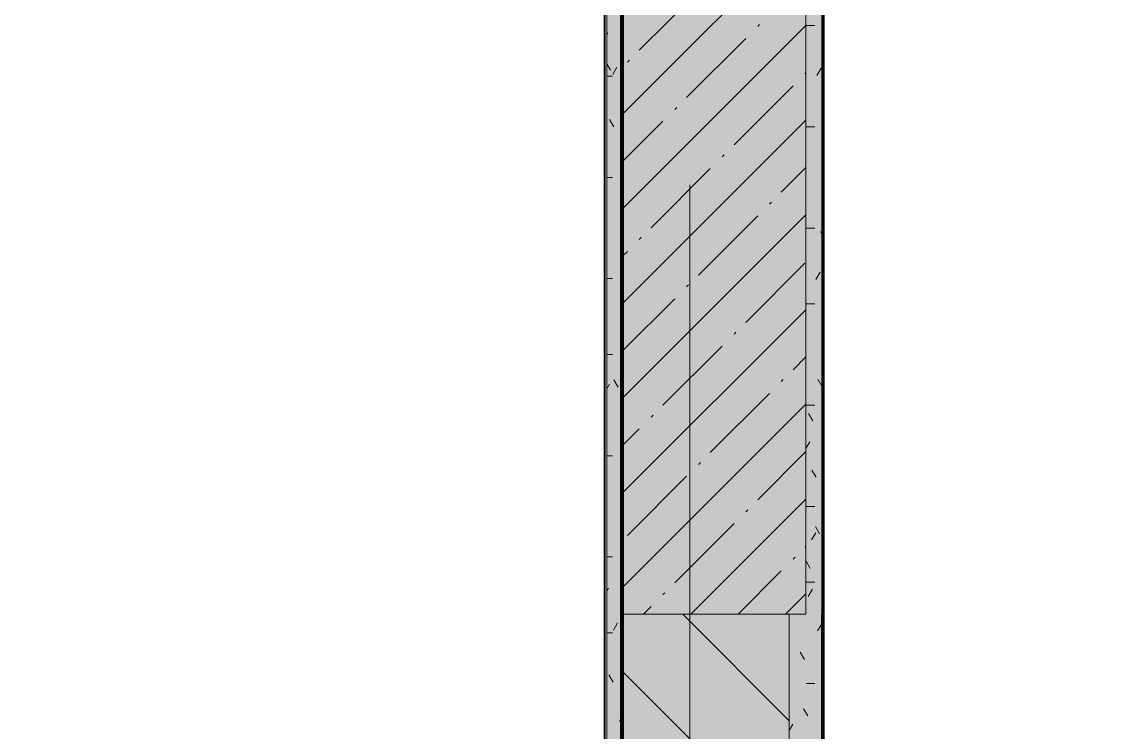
# Model space of a CAD drawing. Header units: millimetres. Extents: x -3817 to 677485, y -22715 to 103890.
# Drawn here: x 433684 to 434994, y 4177 to 5033 of the extents above; entities that cross this region are included whole.
import ezdxf

# ---------------------------------------------------------------- set-up
doc = ezdxf.new("R2010")
doc.units = ezdxf.units.MM
doc.layers.add('PDF _Геометрия', color=7, linetype='Continuous', true_color=0x1d1d1d)
doc.layers.add('PDF _Сплошная заливка', color=7, linetype='Continuous', true_color=0xffffff)

msp = doc.modelspace()

# ---------------------------------------------------------------- hatches: boundary and pattern name
at = {"layer": 'PDF _Сплошная заливка', "transparency": 33554559}
for points in [[(434608.6, 4319), (434628.6, 4319), (434628.6, 12519), (434408.6, 12519), (434408.6, 4319)], [(434482, 2069), (434608.6, 2069), (434608.6, 4319), (434408.6, 4319), (434408.6, 2069)]]:
    msp.add_hatch(color=256, dxfattribs=at).paths.add_polyline_path(points)

# ---------------------------------------------------------------- linework, layer by layer
at = {"layer": 'PDF _Геометрия', "color": 7, "lineweight": 9}
for points in [[(434408.6, 12319), (434408.6, 4319), (434408.6, 12319), (434388.6, 12319), (432373.6, 12319), (434388.6, 12319), (434408.6, 12319), (434408.6, 12519), (433388.6, 12519), (434408.6, 12519)], [(434628.6, 11299), (434628.6, 4319), (434608.6, 4319), (434628.6, 4319), (434628.6, 11299), (434628.6, 11319), (434873.6, 11319), (434628.6, 11319), (434628.6, 11519)], [(434648.6, 4319), (434648.6, 11298)]]:
    msp.add_lwpolyline(points, dxfattribs=at)
at = {"layer": 'PDF _Геометрия', "color": 171, "lineweight": 70, "true_color": 0x8080ff}
msp.add_lwpolyline([(434406.6, 12309), (434406.6, 2089.5), (434407.6, 2089.5), (434407.6, 12309)], close=True, dxfattribs=at)
at = {"layer": 'PDF _Геометрия', "color": 9, "lineweight": 9, "true_color": 0xc0c0c0}
for points in [[(434388.6, 12298), (434388.6, 1994), (434408.6, 1994), (434408.6, 2044), (434408.6, 2056.5), (434408.6, 2069), (434408.6, 4319), (434608.6, 4319), (434608.6, 2069), (434648.6, 2069)], [(434385.6, 4541.2), (434385.6, 4761.1), (434385.6, 4981.1), (434385.6, 5201.2)], [(434386.6, 5201.2), (434386.6, 4981.1), (434386.6, 4761.1), (434386.6, 4541.2)], [(434385.6, 4942.5), (434385.6, 4908.9), (434385.6, 4872), (434385.6, 4832.5), (434385.6, 4791.1), (434385.6, 4748.5), (434385.6, 4705.2), (434385.6, 4661.9), (434385.6, 4619.3), (434385.6, 4578.1), (434385.6, 4538.8), (434385.6, 4502.1), (434385.6, 4468.7), (434385.6, 4439.3), (434385.6, 4456.2), (434385.6, 4471.6), (434385.6, 4485.5), (434385.6, 4498.2), (434385.6, 4509.8), (434385.6, 4520.6), (434385.6, 4530.8), (434385.6, 4540.6), (434385.6, 4550.1), (434385.6, 4559.7), (434385.6, 4569.4), (434385.6, 4579.5), (434385.6, 4590.1), (434385.6, 4601.6), (434385.6, 4614), (434385.6, 4627.7), (434385.6, 4642.7), (434385.6, 4659.3), (434385.6, 4685.6), (434385.6, 4710.2), (434385.6, 4733.1), (434385.6, 4754.3), (434385.6, 4773.7), (434385.6, 4791.3), (434385.6, 4807.1), (434385.6, 4821.1), (434385.6, 4833.3), (434385.6, 4843.6), (434385.6, 4852.1), (434385.6, 4859.3), (434385.6, 4865.3), (434385.6, 4870.5), (434385.6, 4875.4), (434385.6, 4880.1), (434385.6, 4885), (434385.6, 4890.5), (434385.6, 4896.4), (434385.6, 4902.8), (434385.6, 4909.8), (434385.6, 4917.3), (434385.6, 4925.3), (434385.6, 4933.8), (434385.6, 4942.9), (434385.6, 4952.5), (434385.6, 4963.1), (434385.6, 4975.2), (434385.6, 4989.5), (434385.6, 5006.5), (434385.6, 5027), (434385.6, 5051.4)], [(434386.6, 5051.4), (434386.6, 5027), (434386.6, 5006.5), (434386.6, 4989.5), (434386.6, 4975.2), (434386.6, 4963.1), (434386.6, 4952.5), (434386.6, 4942.9), (434386.6, 4933.8), (434386.6, 4925.3), (434386.6, 4917.3), (434386.6, 4909.8), (434386.6, 4902.8), (434386.6, 4896.4), (434386.6, 4890.5), (434386.6, 4885), (434386.6, 4880.1), (434386.6, 4875.4), (434386.6, 4870.5), (434386.6, 4865.3), (434386.6, 4859.3), (434386.6, 4852.1), (434386.6, 4843.6), (434386.6, 4833.3), (434386.6, 4821.1), (434386.6, 4807.1), (434386.6, 4791.3), (434386.6, 4773.7), (434386.6, 4754.3), (434386.6, 4733.1), (434386.6, 4710.2), (434386.6, 4685.6), (434386.6, 4659.3), (434386.6, 4642.7), (434386.6, 4627.7), (434386.6, 4614), (434386.6, 4601.6), (434386.6, 4590.1), (434386.6, 4579.5), (434386.6, 4569.4), (434386.6, 4559.7), (434386.6, 4550.1), (434386.6, 4540.6), (434386.6, 4530.8), (434386.6, 4520.6), (434386.6, 4509.8), (434386.6, 4498.2), (434386.6, 4485.5), (434386.6, 4471.6), (434386.6, 4456.2), (434386.6, 4439.3), (434386.6, 4468.7), (434386.6, 4502.1), (434386.6, 4538.8), (434386.6, 4578.1), (434386.6, 4619.3), (434386.6, 4661.9), (434386.6, 4705.2), (434386.6, 4748.5), (434386.6, 4791.1), (434386.6, 4832.5), (434386.6, 4872), (434386.6, 4908.9), (434386.6, 4942.5)], [(434385.6, 4152.2), (434385.6, 4183.6), (434385.6, 4218), (434385.6, 4255.8), (434385.6, 4369.7), (434385.6, 4474.3), (434385.6, 4569.5), (434385.6, 4655.3), (434385.6, 4731.7), (434385.6, 4798.7), (434385.6, 4856.4), (434385.6, 4904.7), (434385.6, 4943.6), (434386.6, 4943.6), (434386.6, 4904.7), (434386.6, 4856.4), (434386.6, 4798.7), (434386.6, 4731.7), (434386.6, 4655.3), (434386.6, 4569.5), (434386.6, 4474.3), (434386.6, 4369.7), (434386.6, 4255.8), (434386.6, 4218), (434386.6, 4183.6), (434386.6, 4152.2)], [(434385.6, 4693.6), (434385.6, 4689.6), (434385.6, 4685.8), (434385.6, 4682), (434385.6, 4678.4), (434385.6, 4674.9), (434385.6, 4671.4), (434385.6, 4668.1), (434385.6, 4664.9), (434385.6, 4661.8), (434385.6, 4658.9), (434385.6, 4656), (434385.6, 4653.2), (434385.6, 4650.5), (434385.6, 4647.8), (434385.6, 4645.2), (434385.6, 4642.6), (434385.6, 4639.9), (434385.6, 4637.2), (434385.6, 4634.3), (434385.6, 4631.4), (434385.6, 4628.3), (434385.6, 4625), (434385.6, 4621.6), (434385.6, 4618), (434385.6, 4614.4), (434385.6, 4610.6), (434385.6, 4606.8), (434385.6, 4602.9), (434385.6, 4599.1), (434385.6, 4595.2), (434385.6, 4591.4), (434385.6, 4587.7), (434385.6, 4584), (434385.6, 4580.4), (434385.6, 4576.8), (434385.6, 4573.3), (434385.6, 4569.9), (434385.6, 4566.4), (434385.6, 4563.1), (434385.6, 4559.5), (434385.6, 4555), (434385.6, 4548.9), (434385.6, 4540.5), (434385.6, 4529.1), (434385.6, 4514), (434385.6, 4494.4), (434385.6, 4469.8), (434385.6, 4439.3), (434385.6, 4426.1), (434385.6, 4408.5), (434385.6, 4388.1), (434385.6, 4366.7), (434385.6, 4345.9), (434385.6, 4326.1), (434385.6, 4307.3), (434385.6, 4289.1), (434385.6, 4271.4), (434385.6, 4254), (434385.6, 4236.7), (434385.6, 4219.4), (434385.6, 4202.1), (434385.6, 4184.9), (434385.6, 4167.9)], [(434386.6, 4167.9), (434386.6, 4184.9), (434386.6, 4202.1), (434386.6, 4219.4), (434386.6, 4236.7), (434386.6, 4254), (434386.6, 4271.4), (434386.6, 4289.1), (434386.6, 4307.3), (434386.6, 4326.1), (434386.6, 4345.9), (434386.6, 4366.7), (434386.6, 4388.1), (434386.6, 4408.5), (434386.6, 4426.1), (434386.6, 4439.3), (434386.6, 4469.8), (434386.6, 4494.4), (434386.6, 4514), (434386.6, 4529.1), (434386.6, 4540.5), (434386.6, 4548.9), (434386.6, 4555), (434386.6, 4559.5), (434386.6, 4563.1), (434386.6, 4566.4), (434386.6, 4569.9), (434386.6, 4573.3), (434386.6, 4576.8), (434386.6, 4580.4), (434386.6, 4584), (434386.6, 4587.7), (434386.6, 4591.4), (434386.6, 4595.2), (434386.6, 4599.1), (434386.6, 4602.9), (434386.6, 4606.8), (434386.6, 4610.6), (434386.6, 4614.4), (434386.6, 4618), (434386.6, 4621.6), (434386.6, 4625), (434386.6, 4628.3), (434386.6, 4631.4), (434386.6, 4634.3), (434386.6, 4637.2), (434386.6, 4639.9), (434386.6, 4642.6), (434386.6, 4645.2), (434386.6, 4647.8), (434386.6, 4650.5), (434386.6, 4653.2), (434386.6, 4656), (434386.6, 4658.9), (434386.6, 4661.8), (434386.6, 4664.9), (434386.6, 4668.1), (434386.6, 4671.4), (434386.6, 4674.9), (434386.6, 4678.4), (434386.6, 4682), (434386.6, 4685.8), (434386.6, 4689.6), (434386.6, 4693.6)], [(434385.6, 4516.2), (434385.6, 4513.9), (434385.6, 4511.1), (434385.6, 4508), (434385.6, 4504.5), (434385.6, 4500.6), (434385.6, 4496.5), (434385.6, 4492), (434385.6, 4487.3), (434385.6, 4482.5), (434385.6, 4477.7), (434385.6, 4472.8), (434385.6, 4468), (434385.6, 4463.3), (434385.6, 4458.9), (434385.6, 4454.6), (434385.6, 4450.5), (434385.6, 4446.6), (434385.6, 4442.8), (434385.6, 4439.1), (434385.6, 4435.5), (434385.6, 4432), (434385.6, 4428.6), (434385.6, 4425.3), (434385.6, 4422.1), (434385.6, 4419.1), (434385.6, 4416.4), (434385.6, 4413.9)], [(434385.6, 4409.9), (434385.6, 4412.1), (434385.6, 4414.7), (434385.6, 4417.5), (434385.6, 4420.5), (434385.6, 4423.7), (434385.6, 4426.9), (434385.6, 4430.3), (434385.6, 4433.8), (434385.6, 4437.4), (434385.6, 4441.1), (434385.6, 4445), (434385.6, 4449.1), (434385.6, 4453.3), (434385.6, 4457.8), (434385.6, 4462.5), (434385.6, 4467.3), (434385.6, 4472.2), (434385.6, 4477.2), (434385.6, 4482), (434385.6, 4486.7), (434385.6, 4491.2), (434385.6, 4495.5), (434385.6, 4499.4), (434385.6, 4503), (434385.6, 4506.2), (434385.6, 4509), (434385.6, 4511.4)], [(434386.6, 4413.9), (434386.6, 4416.4), (434386.6, 4419.1), (434386.6, 4422.1), (434386.6, 4425.3), (434386.6, 4428.6), (434386.6, 4432), (434386.6, 4435.5), (434386.6, 4439.1), (434386.6, 4442.8), (434386.6, 4446.6), (434386.6, 4450.5), (434386.6, 4454.6), (434386.6, 4458.9), (434386.6, 4463.3), (434386.6, 4468), (434386.6, 4472.8), (434386.6, 4477.7), (434386.6, 4482.5), (434386.6, 4487.3), (434386.6, 4492), (434386.6, 4496.5), (434386.6, 4500.6), (434386.6, 4504.5), (434386.6, 4508), (434386.6, 4511.1), (434386.6, 4513.9), (434386.6, 4516.2)], [(434386.6, 4511.4), (434386.6, 4509), (434386.6, 4506.2), (434386.6, 4503), (434386.6, 4499.4), (434386.6, 4495.5), (434386.6, 4491.2), (434386.6, 4486.7), (434386.6, 4482), (434386.6, 4477.2), (434386.6, 4472.2), (434386.6, 4467.3), (434386.6, 4462.5), (434386.6, 4457.8), (434386.6, 4453.3), (434386.6, 4449.1), (434386.6, 4445), (434386.6, 4441.1), (434386.6, 4437.4), (434386.6, 4433.8), (434386.6, 4430.3), (434386.6, 4426.9), (434386.6, 4423.7), (434386.6, 4420.5), (434386.6, 4417.5), (434386.6, 4414.7), (434386.6, 4412.1), (434386.6, 4409.9)], [(434385.6, 4398.9), (434385.6, 4405.1), (434385.6, 4408.5), (434385.6, 4411.1), (434385.6, 4413.7), (434385.6, 4416.4), (434385.6, 4419.3), (434385.6, 4422.3), (434385.6, 4425.4), (434385.6, 4428.5), (434385.6, 4431.6), (434385.6, 4434.5), (434385.6, 4437.3), (434385.6, 4440.1), (434385.6, 4442.9), (434385.6, 4445.7), (434385.6, 4448.5), (434385.6, 4451.2), (434385.6, 4454), (434385.6, 4456.7), (434385.6, 4459.3), (434385.6, 4461.9), (434385.6, 4464.4), (434385.6, 4466.9), (434385.6, 4469.3), (434385.6, 4471.6), (434385.6, 4473.9), (434385.6, 4476.1), (434385.6, 4478.3), (434385.6, 4480.5), (434385.6, 4482.6), (434385.6, 4484.8), (434385.6, 4487), (434385.6, 4489.2), (434385.6, 4491.5), (434385.6, 4493.7), (434385.6, 4496), (434385.6, 4498.2), (434385.6, 4500.4), (434385.6, 4502.6)], [(434386.6, 4502.6), (434386.6, 4500.4), (434386.6, 4498.2), (434386.6, 4496), (434386.6, 4493.7), (434386.6, 4491.5), (434386.6, 4489.2), (434386.6, 4487), (434386.6, 4484.8), (434386.6, 4482.6), (434386.6, 4480.5), (434386.6, 4478.3), (434386.6, 4476.1), (434386.6, 4473.9), (434386.6, 4471.6), (434386.6, 4469.3), (434386.6, 4466.9), (434386.6, 4464.4), (434386.6, 4461.9), (434386.6, 4459.3), (434386.6, 4456.7), (434386.6, 4454), (434386.6, 4451.2), (434386.6, 4448.5), (434386.6, 4445.7), (434386.6, 4442.9), (434386.6, 4440.1), (434386.6, 4437.3), (434386.6, 4434.5), (434386.6, 4431.6), (434386.6, 4428.5), (434386.6, 4425.4), (434386.6, 4422.3), (434386.6, 4419.3), (434386.6, 4416.4), (434386.6, 4413.7), (434386.6, 4411.1), (434386.6, 4408.5), (434386.6, 4405.1), (434386.6, 4398.9)], [(434385.6, 4472.4), (434385.6, 4470.3), (434385.6, 4468), (434385.6, 4465.7), (434385.6, 4463.4), (434385.6, 4461), (434385.6, 4458.5), (434385.6, 4455.9), (434385.6, 4453.3), (434385.6, 4450.7), (434385.6, 4448.1), (434385.6, 4445.4), (434385.6, 4442.8), (434385.6, 4440.2), (434385.6, 4437.5), (434385.6, 4434.8), (434385.6, 4432), (434385.6, 4429.1), (434385.6, 4426.1), (434385.6, 4423.3), (434385.6, 4420.6), (434385.6, 4418.1), (434385.6, 4415.6), (434385.6, 4413), (434385.6, 4409.5), (434385.6, 4402.9)], [(434386.6, 4402.9), (434386.6, 4409.5), (434386.6, 4413), (434386.6, 4415.6), (434386.6, 4418.1), (434386.6, 4420.6), (434386.6, 4423.3), (434386.6, 4426.1), (434386.6, 4429.1), (434386.6, 4432), (434386.6, 4434.8), (434386.6, 4437.5), (434386.6, 4440.2), (434386.6, 4442.8), (434386.6, 4445.4), (434386.6, 4448.1), (434386.6, 4450.7), (434386.6, 4453.3), (434386.6, 4455.9), (434386.6, 4458.5), (434386.6, 4461), (434386.6, 4463.4), (434386.6, 4465.7), (434386.6, 4468), (434386.6, 4470.3), (434386.6, 4472.4)], [(434385.6, 4402.2), (434385.6, 4398.4), (434385.6, 4395.7)], [(434385.6, 4392.5), (434385.6, 4394.9), (434385.6, 4398.3)], [(434386.6, 4395.7), (434386.6, 4398.4), (434386.6, 4402.2)], [(434386.6, 4398.3), (434386.6, 4394.9), (434386.6, 4392.5)], [(434385.6, 4357.9), (434385.6, 4355.4), (434385.6, 4350.4), (434385.6, 4343.3), (434385.6, 4334.7), (434385.6, 4325.1), (434385.6, 4314.9), (434385.6, 4304.5), (434385.6, 4293.9), (434385.6, 4283.5), (434385.6, 4273.5), (434385.6, 4264.3), (434385.6, 4256), (434385.6, 4249.1), (434385.6, 4243.4), (434385.6, 4238.4), (434385.6, 4233.8), (434385.6, 4229), (434385.6, 4224), (434385.6, 4218.7), (434385.6, 4213.5), (434385.6, 4208.4), (434385.6, 4203.7), (434385.6, 4199.4), (434385.6, 4195.7), (434385.6, 4192.4), (434385.6, 4189.8)], [(434385.6, 4346.4), (434385.6, 4354.4), (434385.6, 4357.7)], [(434385.6, 4188.7), (434385.6, 4191.3), (434385.6, 4194.5), (434385.6, 4198.3), (434385.6, 4202.6), (434385.6, 4207.3), (434385.6, 4212.3), (434385.6, 4217.6), (434385.6, 4222.8), (434385.6, 4227.9), (434385.6, 4232.7), (434385.6, 4237.3), (434385.6, 4242.3), (434385.6, 4248), (434385.6, 4254.9), (434385.6, 4263.1), (434385.6, 4272.4), (434385.6, 4282.4), (434385.6, 4292.8), (434385.6, 4303.3), (434385.6, 4313.8), (434385.6, 4323.9), (434385.6, 4333.5), (434385.6, 4342.2), (434385.6, 4349.2), (434385.6, 4354.3), (434385.6, 4356.8)], [(434385.6, 4356.6), (434385.6, 4353.3), (434385.6, 4345.3)], [(434386.6, 4189.8), (434386.6, 4192.4), (434386.6, 4195.7), (434386.6, 4199.4), (434386.6, 4203.7), (434386.6, 4208.4), (434386.6, 4213.5), (434386.6, 4218.7), (434386.6, 4224), (434386.6, 4229), (434386.6, 4233.8), (434386.6, 4238.4), (434386.6, 4243.4), (434386.6, 4249.1), (434386.6, 4256), (434386.6, 4264.3), (434386.6, 4273.5), (434386.6, 4283.5), (434386.6, 4293.9), (434386.6, 4304.5), (434386.6, 4314.9), (434386.6, 4325.1), (434386.6, 4334.7), (434386.6, 4343.3), (434386.6, 4350.4), (434386.6, 4355.4), (434386.6, 4357.9)], [(434386.6, 4357.7), (434386.6, 4354.4), (434386.6, 4346.4)], [(434386.6, 4356.8), (434386.6, 4354.3), (434386.6, 4349.2), (434386.6, 4342.2), (434386.6, 4333.5), (434386.6, 4323.9), (434386.6, 4313.8), (434386.6, 4303.3), (434386.6, 4292.8), (434386.6, 4282.4), (434386.6, 4272.4), (434386.6, 4263.1), (434386.6, 4254.9), (434386.6, 4248), (434386.6, 4242.3), (434386.6, 4237.3), (434386.6, 4232.7), (434386.6, 4227.9), (434386.6, 4222.8), (434386.6, 4217.6), (434386.6, 4212.3), (434386.6, 4207.3), (434386.6, 4202.6), (434386.6, 4198.3), (434386.6, 4194.5), (434386.6, 4191.3), (434386.6, 4188.7)], [(434386.6, 4345.3), (434386.6, 4353.3), (434386.6, 4356.6)], [(434385.6, 4184.6), (434385.6, 4187.7), (434385.6, 4192), (434385.6, 4196.9), (434385.6, 4199.6), (434385.6, 4202.5), (434385.6, 4206.9), (434385.6, 4212.7), (434385.6, 4219.1), (434385.6, 4225.8), (434385.6, 4232.6), (434385.6, 4239.4), (434385.6, 4246.2), (434385.6, 4253), (434385.6, 4259.7), (434385.6, 4266.4), (434385.6, 4273), (434385.6, 4279.4), (434385.6, 4285.8), (434385.6, 4292), (434385.6, 4298.3), (434385.6, 4304.7), (434385.6, 4311.5), (434385.6, 4318.7), (434385.6, 4326.4), (434385.6, 4334), (434385.6, 4340.7), (434385.6, 4345.5)], [(434385.6, 4344.4), (434385.6, 4339.5), (434385.6, 4332.9), (434385.6, 4325.3), (434385.6, 4317.6), (434385.6, 4310.4), (434385.6, 4303.6), (434385.6, 4297.2), (434385.6, 4290.9), (434385.6, 4284.6), (434385.6, 4278.3), (434385.6, 4271.8), (434385.6, 4265.2), (434385.6, 4258.6), (434385.6, 4251.8), (434385.6, 4245), (434385.6, 4238.2), (434385.6, 4231.4), (434385.6, 4224.7), (434385.6, 4218), (434385.6, 4211.6), (434385.6, 4205.8), (434385.6, 4201.4), (434385.6, 4198.4), (434385.6, 4195.7), (434385.6, 4190.9), (434385.6, 4186.6), (434385.6, 4183.5)], [(434386.6, 4345.5), (434386.6, 4340.7), (434386.6, 4334), (434386.6, 4326.4), (434386.6, 4318.7), (434386.6, 4311.5), (434386.6, 4304.7), (434386.6, 4298.3), (434386.6, 4292), (434386.6, 4285.8), (434386.6, 4279.4), (434386.6, 4273), (434386.6, 4266.4), (434386.6, 4259.7), (434386.6, 4253), (434386.6, 4246.2), (434386.6, 4239.4), (434386.6, 4232.6), (434386.6, 4225.8), (434386.6, 4219.1), (434386.6, 4212.7), (434386.6, 4206.9), (434386.6, 4202.5), (434386.6, 4199.6), (434386.6, 4196.9), (434386.6, 4192), (434386.6, 4187.7), (434386.6, 4184.6)], [(434386.6, 4183.5), (434386.6, 4186.6), (434386.6, 4190.9), (434386.6, 4195.7), (434386.6, 4198.4), (434386.6, 4201.4), (434386.6, 4205.8), (434386.6, 4211.6), (434386.6, 4218), (434386.6, 4224.7), (434386.6, 4231.4), (434386.6, 4238.2), (434386.6, 4245), (434386.6, 4251.8), (434386.6, 4258.6), (434386.6, 4265.2), (434386.6, 4271.8), (434386.6, 4278.3), (434386.6, 4284.6), (434386.6, 4290.9), (434386.6, 4297.2), (434386.6, 4303.6), (434386.6, 4310.4), (434386.6, 4317.6), (434386.6, 4325.3), (434386.6, 4332.9), (434386.6, 4339.5), (434386.6, 4344.4)], [(436928.6, 2439), (436928.6, 2089), (434648.6, 2089), (434648.6, 4319)]]:
    msp.add_lwpolyline(points, dxfattribs=at)
for points in [[(434407.6, 12299), (434407.6, 2089.5), (434408.6, 2089.5), (434408.6, 12299)], [(434386.6, 3901.6), (434386.6, 4693.6), (434385.6, 4693.6), (434385.6, 3901.6)], [(434408.6, 4319), (434408.6, 2069), (434608.6, 2069), (434608.6, 4319)]]:
    msp.add_lwpolyline(points, close=True, dxfattribs=at)
at = {"layer": 'PDF _Геометрия', "color": 231, "lineweight": 9, "true_color": 0xff80c0}
msp.add_lwpolyline([(434649.6, 11298), (434648.6, 11298), (434648.6, 4319)], dxfattribs=at)
at = {"layer": 'PDF _Геометрия', "color": 231, "lineweight": 70, "true_color": 0xff80c0}
for points in [[(436928.6, 2440), (436609.1, 2440), (436608.1, 2440), (436608.1, 2090), (434649.6, 2090), (434649.6, 11298)], [(434648.6, 4319), (434648.6, 2090), (434648.6, 2089), (436609.1, 2089)]]:
    msp.add_lwpolyline(points, dxfattribs=at)
at = {"layer": 'PDF _Геометрия', "lineweight": 9}
for points in [[(434408.6, 4922), (434628.6, 5142)], [(434427.9, 4998.3), (434499.2, 5069.6)], [(434408.6, 4808), (434628.6, 5028)], [(434570.5, 5026.8), (434572.8, 5029.2)], [(434484.9, 4941.3), (434556.2, 5012.6)], [(434413.7, 4984.1), (434416, 4986.4)], [(434627.5, 4969.8), (434628.6, 4971)], [(434542, 4884.3), (434613.2, 4955.6)], [(434470.7, 4927.1), (434473, 4929.4)], [(434408.6, 4693.9), (434628.6, 4913.9)], [(434408.6, 4865), (434456.4, 4912.8)], [(434527.7, 4870), (434530.1, 4872.4)], [(434442.2, 4784.5), (434513.4, 4855.8)], [(434599, 4827.3), (434628.6, 4856.9)], [(434584.7, 4813), (434587.1, 4815.4)], [(434408.6, 4579.9), (434628.6, 4799.9)], [(434499.2, 4727.5), (434570.5, 4798.7)], [(434427.9, 4770.2), (434430.3, 4772.6)], [(434408.6, 4751), (434413.7, 4756)], [(434556.2, 4670.4), (434627.5, 4741.7)], [(434484.9, 4713.2), (434487.3, 4715.6)], [(434408.6, 4636.9), (434470.7, 4699)], [(434408.6, 4465.8), (434628.6, 4685.8)], [(434542, 4656.2), (434544.3, 4658.6)], [(434456.4, 4570.6), (434527.7, 4641.9)], [(434613.2, 4613.4), (434628.6, 4628.8)], [(434599, 4599.2), (434601.4, 4601.5)], [(434513.4, 4513.6), (434584.7, 4584.9)], [(434408.6, 4351.8), (434628.6, 4571.8)], [(434442.2, 4556.4), (434444.5, 4558.8)], [(434408.6, 4522.9), (434427.9, 4542.1)], [(434570.5, 4456.6), (434628.6, 4514.8)], [(434499.2, 4499.4), (434501.6, 4501.7)], [(434413.7, 4413.8), (434484.9, 4485.1)], [(434489.9, 4319), (434628.6, 4457.7)], [(434556.2, 4442.3), (434558.6, 4444.7)], [(434470.7, 4356.8), (434542, 4428.1)], [(434627.5, 4399.6), (434628.6, 4400.7)], [(434613.2, 4385.3), (434615.6, 4387.7)], [(434546.9, 4319), (434599, 4371.1)], [(434456.4, 4342.6), (434458.8, 4344.9)], [(434603.9, 4319), (434628.6, 4343.7)], [(434432.9, 4319), (434442.2, 4328.3)], [(434608.6, 4190.6), (434480.2, 4319)], [(434608.6, 4049.1), (434408.6, 4249.1)]]:
    msp.add_lwpolyline(points, dxfattribs=at)
at = {"layer": 'PDF _Геометрия', "color": 253, "lineweight": 9, "true_color": 0x9b9b9b}
for points in [[(434389.9, 5019.4), (434388.6, 5017.3)], [(434629.2, 5028), (434639.3, 5028)], [(434393, 4974.2), (434388.6, 4981.8)], [(434388.6, 4967), (434395.4, 4967)], [(434401, 4977.8), (434396, 4969)], [(434646.8, 4976.7), (434641.7, 4968)], [(434408.6, 4930), (434407.2, 4927.4)], [(434397.1, 4906.2), (434392, 4914.9)], [(434629.2, 4906), (434639.3, 4906)], [(434388.6, 4845.1), (434395.4, 4845.1)], [(434629.2, 4784.1), (434639.3, 4784.1)], [(434648.6, 4775.3), (434646, 4780)], [(434645.7, 4730.9), (434640.6, 4722.2)], [(434388.6, 4723.2), (434395.4, 4723.2)], [(434629.2, 4692.7), (434639.3, 4692.7)], [(434388.6, 4631.7), (434395.4, 4631.7)], [(434402.3, 4592.4), (434397.2, 4601.2)], [(434648, 4593.5), (434643, 4602.2)], [(434391.8, 4596), (434388.6, 4590.5)], [(434629.2, 4570.8), (434639.3, 4570.8)], [(434636.8, 4551.9), (434631.8, 4560.6)], [(434633.4, 4526.8), (434628.6, 4518.6)], [(434388.6, 4509.8), (434395.4, 4509.8)], [(434640.9, 4483.9), (434635.9, 4492.6)], [(434408.6, 4459.5), (434405.4, 4465.1)], [(434629.2, 4448.8), (434639.3, 4448.8)], [(434640.5, 4417.2), (434635.5, 4408.4)], [(434645, 4415.8), (434640, 4424.5)], [(434388.6, 4387.9), (434395.4, 4387.9)], [(434633.8, 4374.2), (434628.8, 4382.9)], [(434390.7, 4350.2), (434388.6, 4346.7)], [(434629.2, 4357.4), (434639.3, 4357.4)], [(434636.4, 4349.1), (434631.4, 4340.4)], [(434401.8, 4308.6), (434396.8, 4299.9)], [(434647.6, 4307.5), (434642.5, 4298.8)], [(434388.6, 4296.4), (434395.4, 4296.4)], [(434626.8, 4264.5), (434621.7, 4273.2)], [(434396.3, 4237), (434391.2, 4245.8)], [(434629.2, 4235.5), (434639.3, 4235.5)], [(434408.6, 4198.5), (434403.9, 4190.2)], [(434630.9, 4196.5), (434625.8, 4205.2)], [(434613, 4186.7), (434608.6, 4179.1)]]:
    msp.add_lwpolyline(points, dxfattribs=at)
at = {"layer": 'PDF _Геометрия', "color": 253, "lineweight": 9, "true_color": 0xaaaaaa}
msp.add_lwpolyline([(434488.6, 12.7), (434488.6, 2512.7), (434488.6, 4836.3)], dxfattribs=at)
at = {"layer": 'PDF _Сплошная заливка', "lineweight": 35, "transparency": 33554559}
for points in [[(434408.6, 2069), (434408.6, 12319), (434388.6, 2069), (434388.6, 12319)], [(434648.6, 4319), (434648.6, 11299), (434628.6, 4319), (434628.6, 11299)], [(434648.6, 2069), (434648.6, 4319), (434608.6, 2069), (434608.6, 4319)]]:
    msp.add_solid(points, dxfattribs=at)

doc.saveas('drawing.dxf')
